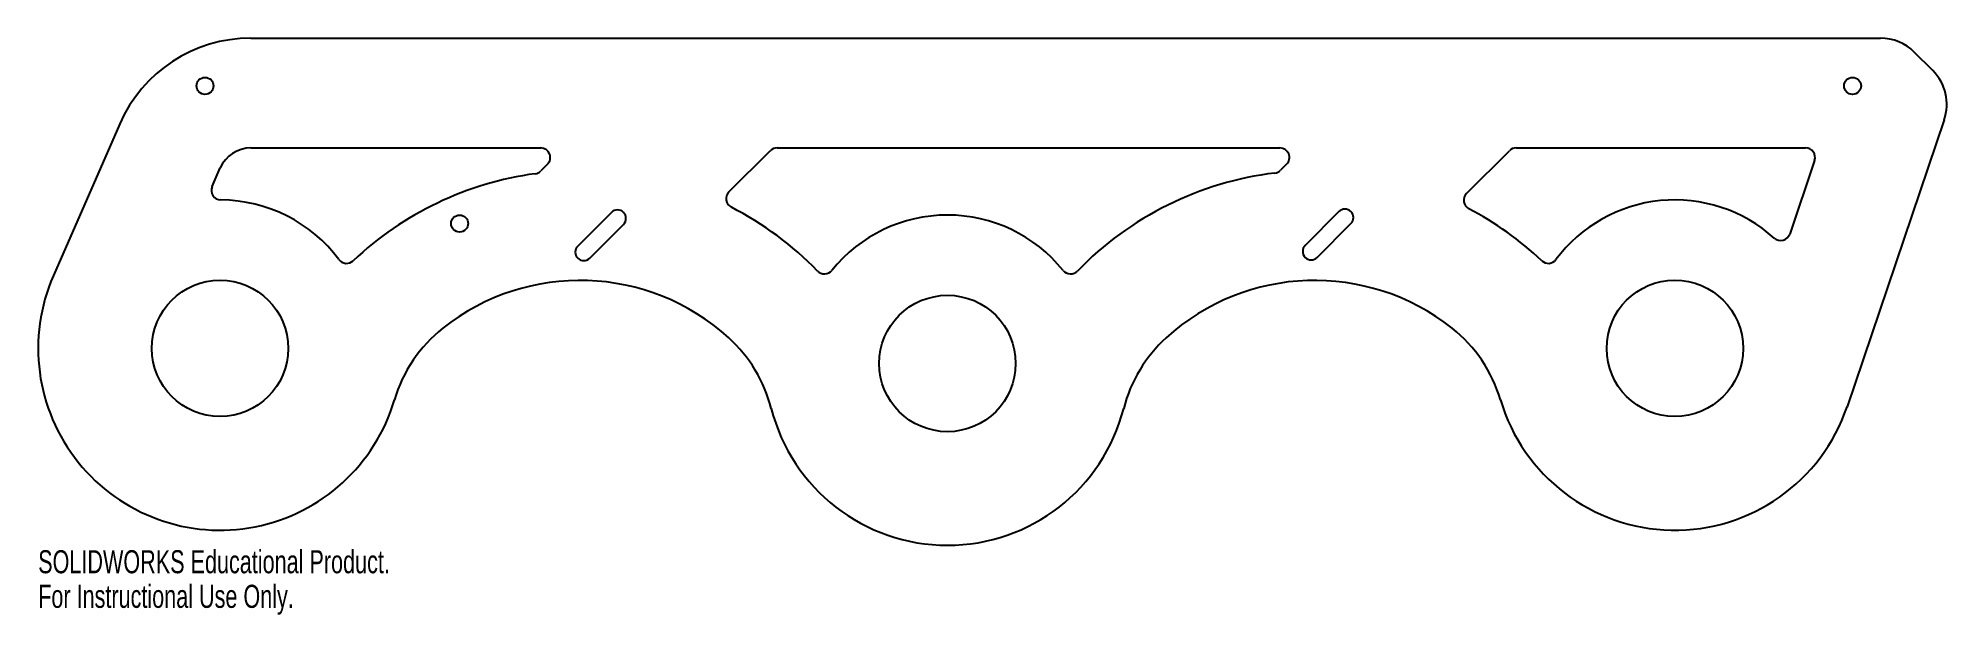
# Model space of a CAD drawing. Header units: millimetres. Extents: x -38 to 362, y -56 to 65.
import ezdxf

# ---------------------------------------------------------------- set-up
doc = ezdxf.new("R2010")
doc.units = ezdxf.units.MM
doc.styles.add('SLDTEXTSTYLE0', font='TXT', dxfattribs={"width": 0.7})

msp = doc.modelspace()

# ---------------------------------------------------------------- linework, layer by layer
at = {"color": 7, "linetype": 'Continuous', "lineweight": 25}
for p, q in [((6.47, 65), (347.89, 65)), ((358.85, 58.19), (354.96, 62.07)), ((-21.02, 47.02), (-34.91, 15.27)), ((361.25, 47.91), (340.89, -12.22)), ((6.47, 42), (67.19, 42)), ((106.63, 32.77), (115.28, 41.41)), ((116.69, 42), (222.05, 42)), ((261.16, 32.44), (270.13, 41.41)), ((271.55, 42), (332.17, 42)), ((-1.65, 33.9), (0.06, 37.81)), ((68.61, 38.59), (67.19, 37.17)), ((223.46, 38.59), (222.19, 37.31)), ((334.07, 39.36), (328.85, 23.95)), ((82.01, 28.49), (74.94, 21.42)), ((234.41, 28.66), (227.34, 21.58)), ((77.46, 18.91), (84.53, 25.98)), ((229.86, 19.07), (236.93, 26.14))]:
    msp.add_line(p, q, dxfattribs=at)
for centre, radius in [((-3.15, 55), 1.78), ((342.03, 55), 1.78), ((50.2, 26.16), 1.78), ((0, 0), 14.29), ((304.8, 0), 14.29), ((152.4, -3.17), 14.29)]:
    msp.add_circle(centre, radius, dxfattribs=at)
for centre, radius, start, end in [((6.47, 35), 30, 90, 156.3727), ((347.89, 55), 10, 45, 90), ((351.77, 51.12), 10, 341.2946, 45), ((6.47, 35), 7, 90, 156.3727), ((67.19, 40), 2, 315, 90), ((116.69, 40), 2, 90, 135), ((222.05, 40), 2, 315, 90), ((271.55, 40), 2, 90, 135), ((332.17, 40), 2, 341.2946, 90), ((75.44, -32.07), 69.31, 97.7896, 133.3211), ((65.78, 38.58), 2, 277.7896, 315), ((229.36, -32.07), 69.31, 96.9153, 135.8645), ((220.77, 38.72), 2, 276.9153, 315), ((0.18, 33.1), 2, 156.3727, 269.6867), ((108.04, 31.35), 2, 135, 242.7949), ((262.58, 31.03), 2, 135, 242.2349), ((0, 0), 31.1, 36.7622, 89.6867), ((83.27, 27.24), 1.78, 315, 135), ((75.44, -32.07), 69.31, 44.1355, 62.7949), ((235.67, 27.4), 1.78, 315, 135), ((229.36, -32.07), 69.31, 46.6789, 62.2349), ((304.8, 0), 31.1, 47.9806, 143.2378), ((152.4, -3.17), 31.1, 38.8498, 141.1502), ((76.2, 20.16), 1.78, 135, 315), ((228.6, 20.33), 1.78, 135, 315), ((326.96, 24.59), 2, 227.9806, 341.2946), ((26.52, 19.81), 2, 216.7622, 313.3211), ((126.62, 17.59), 2, 224.1355, 321.1502), ((178.18, 17.59), 2, 218.8498, 315.8645), ((278.28, 19.81), 2, 226.6789, 323.2378), ((0, 0), 38.1, 156.3727, 343.548), ((75.44, -32.07), 46.31, 47.7452, 128.3975), ((229.36, -32.07), 46.31, 51.6025, 132.2548), ((65.31, -19.29), 30, 128.3975, 163.548), ((239.49, -19.29), 30, 16.452, 51.6025), ((86.41, -20), 30, 14.3014, 47.7452), ((218.39, -20), 30, 132.2548, 165.6986), ((304.8, 0), 38.1, 196.452, 341.2946), ((152.4, -3.17), 38.1, 194.3014, 345.6986)]:
    msp.add_arc(centre, radius, start, end, dxfattribs=at)

# ---------------------------------------------------------------- texts
at = {"color": 7, "linetype": 'Continuous', "char_height": 4.8336, "attachment_point": 1, "style": 'SLDTEXTSTYLE0'}
for s, insert in [('SOLIDWORKS Educational Product.', (-38.1, -42.29)), ('For Instructional Use Only.', (-38.1, -49.54))]:
    msp.add_mtext(s, dxfattribs=dict(at, insert=insert))

doc.saveas('drawing.dxf')
